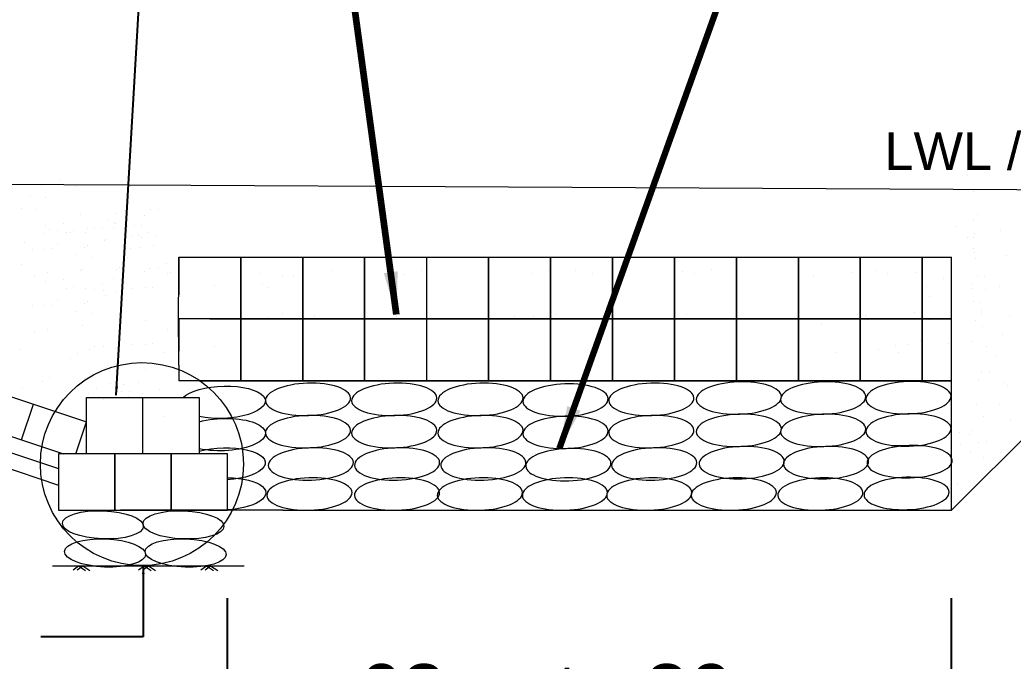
# Model space of a CAD drawing. Header units: inches. Extents: x -885 to 26362, y -28010 to 990.
# Drawn here: x 4373.11 to 4394.07, y -17711.01 to -17697.47 of the extents above; entities that cross this region are included whole.
import ezdxf

# ---------------------------------------------------------------- set-up
doc = ezdxf.new("R2010")
doc.units = ezdxf.units.IN
doc.header["$MEASUREMENT"] = 0
doc.header["$PDMODE"] = 3
doc.layers.add('LINE', color=7, linetype='Continuous')
doc.styles.add('Arial-200', font='arial.ttf')
doc.styles.get("Standard").update_dxf_attribs({"font": 'arial.ttf'})
doc.dimstyles.get("Standard").update_dxf_attribs({"dimtxt": 0.18, "dimasz": 0.18, "dimexe": 0.18, "dimexo": 0.0625, "dimgap": 0.09, "dimtad": 0, "dimtih": 1, "dimtoh": 1, "dimdec": 4, "dimzin": 0, "dimdsep": 46, "dimtxsty": 'Standard', "dimcen": 0.09, "dimadec": 0, "dimazin": 0, "dimtfac": 1, "dimtdec": 4, "dimtofl": 0, "dimtmove": 0, "dimatfit": 3, "dimfxl": 1, "dimtolj": 1, "dimtzin": 0, "dimarcsym": 0})

# ---------------------------------------------------------------- blocks, each defined once
blk = doc.blocks.new('*D59')
at = {"layer": 'Defpoints', "color": 0, "ltscale": 0.5, "transparency": 16777216}
for p in [(4392.768, -17711.682), (4377.485, -17713.234), (4392.768, -17713.234)]:
    blk.add_point(p, dxfattribs=at)
at = {"layer": 'LINE', "color": 7, "ltscale": 0.5, "transparency": 16777216}
for p, q in [((4377.485, -17712.234), (4377.485, -17709.682)), ((4392.768, -17712.234), (4392.768, -17709.682)), ((4378.385, -17711.682), (4380.23, -17711.682)), ((4391.868, -17711.682), (4390.023, -17711.682))]:
    blk.add_line(p, q, dxfattribs=at)
for points in [[(4378.385, -17711.532), (4378.385, -17711.832), (4377.485, -17711.682)], [(4391.868, -17711.532), (4391.868, -17711.832), (4392.768, -17711.682)]]:
    blk.add_solid(points, dxfattribs=at)
at = {"layer": 'LINE', "color": 7, "lineweight": 20, "ltscale": 0.5, "transparency": 16777216, "insert": (4385.127, -17711.682), "char_height": 1.2, "attachment_point": 5}
blk.add_mtext('\\A1;63 m to 30 m', dxfattribs=at)

msp = doc.modelspace()

# ---------------------------------------------------------------- linework, layer by layer
at = {"linetype": 'ByBlock', "lineweight": 20, "ltscale": 0.5}
for p, q in [((4376.457599, -17704.165454), (4376.460089, -17702.480475)), ((4376.457599, -17704.165454), (4376.460089, -17702.480475)), ((4392.768322, -17705.095314), (4392.768322, -17702.480475)), ((4392.768322, -17705.095314), (4392.768322, -17702.480475)), ((4376.45965, -17704.761841), (4376.46109, -17703.787894)), ((4376.45965, -17704.761841), (4376.46109, -17703.787894)), ((4392.768322, -17707.823124), (4392.768322, -17704.577848)), ((4392.768322, -17707.823124), (4392.768322, -17704.577848)), ((4378.652587, -17707.823124), (4379.516364, -17707.823124)), ((4378.652587, -17707.823124), (4379.516364, -17707.823124)), ((4373.794798, -17708.996729), (4377.842603, -17708.996729))]:
    msp.add_line(p, q, dxfattribs=at)
at = {"color": 0, "linetype": 'Continuous', "lineweight": 20, "ltscale": 0.5}
for p, q in [((4376.460089, -17702.480475), (4392.768322, -17702.480476)), ((4376.460089, -17702.480475), (4392.768322, -17702.480476)), ((4376.45965, -17704.761841), (4376.45965, -17705.095313)), ((4376.890839, -17705.095313), (4376.45965, -17705.095313)), ((4392.768322, -17705.095317), (4376.890839, -17705.095313)), ((4392.768322, -17705.095317), (4376.890839, -17705.095313)), ((4373.142931, -17706.340925), (4373.395463, -17705.583806)), ((4373.142931, -17706.340925), (4373.395463, -17705.583806)), ((4374.288711, -17706.635124), (4374.514839, -17705.957166)), ((4374.288711, -17706.635124), (4374.514839, -17705.957166))]:
    msp.add_line(p, q, dxfattribs=at)
at = {"linetype": 'ByBlock', "lineweight": 20, "ltscale": 0.5}
for points in [[(4374.514839, -17706.635124), (4374.514839, -17705.447124), (4376.890839, -17705.447124), (4376.890839, -17706.635124), (4375.702839, -17706.635124), (4375.702839, -17705.447124)], [(4374.514839, -17706.635124), (4374.514839, -17705.447124), (4376.890839, -17705.447124), (4376.890839, -17706.635124), (4375.702839, -17706.635124), (4375.702839, -17705.447124)], [(4374.228265, -17709.081573), (4374.344346, -17708.996729), (4374.494823, -17709.09876)], [(4374.317622, -17709.081573), (4374.433703, -17708.996729), (4374.58418, -17709.09876)], [(4375.613262, -17709.081573), (4375.729343, -17708.996729), (4375.879821, -17709.09876)], [(4375.70262, -17709.081573), (4375.818701, -17708.996729), (4375.969178, -17709.09876)], [(4376.926206, -17709.081573), (4377.042287, -17708.996729), (4377.192765, -17709.09876)], [(4377.015564, -17709.081573), (4377.131645, -17708.996729), (4377.282122, -17709.09876)]]:
    msp.add_lwpolyline(points, dxfattribs=at)
for points in [[(4373.920839, -17707.823124), (4375.108839, -17707.823124), (4375.108839, -17706.635124), (4373.920839, -17706.635124)], [(4373.920839, -17707.823124), (4375.108839, -17707.823124), (4375.108839, -17706.635124), (4373.920839, -17706.635124)], [(4375.108839, -17707.823124), (4376.296839, -17707.823124), (4376.296839, -17706.635124), (4375.108839, -17706.635124)], [(4375.108839, -17707.823124), (4376.296839, -17707.823124), (4376.296839, -17706.635124), (4375.108839, -17706.635124)], [(4376.296839, -17707.823124), (4377.484839, -17707.823124), (4377.484839, -17706.635124), (4376.296839, -17706.635124)], [(4376.296839, -17707.823124), (4377.484839, -17707.823124), (4377.484839, -17706.635124), (4376.296839, -17706.635124)]]:
    msp.add_lwpolyline(points, close=True, dxfattribs=at)
at = {"layer": 'LINE', "color": 7, "lineweight": 20, "ltscale": 0.5}
for p, q in [((4350.692538, -17698.011396), (4374.514839, -17705.957166)), ((4350.692538, -17698.011396), (4374.514839, -17705.957166)), ((4350.372864, -17698.745493), (4374.026854, -17706.635124)), ((4350.372864, -17698.745493), (4374.026854, -17706.635124)), ((4350.319557, -17699.07379), (4373.920839, -17706.945841)), ((4350.319557, -17699.07379), (4373.920839, -17706.945841)), ((4350.26625, -17699.402088), (4373.920839, -17707.291919)), ((4350.26625, -17699.402088), (4373.920839, -17707.291919)), ((4393.106901, -17700.755503), (4393.106901, -17700.755503)), ((4393.106901, -17700.755503), (4393.106901, -17700.755503)), ((4373.556669, -17700.969036), (4373.556669, -17700.969036)), ((4373.556669, -17700.969036), (4373.556669, -17700.969036)), ((4373.949381, -17700.837867), (4373.949381, -17700.837867)), ((4373.949381, -17700.837867), (4373.949381, -17700.837867)), ((4375.246604, -17700.884331), (4375.246604, -17700.884331)), ((4375.246604, -17700.884331), (4375.246604, -17700.884331)), ((4373.330325, -17701.170918), (4373.330325, -17701.170918)), ((4373.330325, -17701.170918), (4373.330325, -17701.170918)), ((4374.292537, -17700.996692), (4374.292537, -17700.996692)), ((4374.292537, -17700.996692), (4374.292537, -17700.996692)), ((4392.768322, -17707.823124), (4399.501459, -17701.089987)), ((4392.768322, -17707.823124), (4399.501459, -17701.089987)), ((4393.232951, -17701.105476), (4393.232951, -17701.105476)), ((4393.232951, -17701.105476), (4393.232951, -17701.105476)), ((4373.652725, -17701.224477), (4373.652725, -17701.224477)), ((4373.652725, -17701.224477), (4373.652725, -17701.224477)), ((4373.134559, -17701.445683), (4373.134559, -17701.445683)), ((4373.134559, -17701.445683), (4373.134559, -17701.445683)), ((4373.462793, -17701.472002), (4373.462793, -17701.472002)), ((4373.462793, -17701.472002), (4373.462793, -17701.472002)), ((4374.390683, -17701.579487), (4374.390683, -17701.579487)), ((4374.390683, -17701.579487), (4374.390683, -17701.579487)), ((4375.147401, -17701.565657), (4375.147401, -17701.565657)), ((4375.147401, -17701.565657), (4375.147401, -17701.565657)), ((4375.373829, -17701.487432), (4375.373829, -17701.487432)), ((4375.373829, -17701.487432), (4375.373829, -17701.487432)), ((4375.738464, -17701.606504), (4375.738464, -17701.606504)), ((4375.738464, -17701.606504), (4375.738464, -17701.606504)), ((4375.873687, -17701.481763), (4375.873687, -17701.481763)), ((4375.873687, -17701.481763), (4375.873687, -17701.481763)), ((4376.022116, -17701.475283), (4376.022116, -17701.475283)), ((4376.022116, -17701.475283), (4376.022116, -17701.475283)), ((4393.311856, -17701.589607), (4393.311856, -17701.589607)), ((4393.311856, -17701.589607), (4393.311856, -17701.589607)), ((4373.641153, -17701.804933), (4373.641153, -17701.804933)), ((4373.641153, -17701.804933), (4373.641153, -17701.804933)), ((4374.033694, -17701.767773), (4374.033694, -17701.767773)), ((4374.033694, -17701.767773), (4374.033694, -17701.767773)), ((4374.948326, -17701.681929), (4374.948326, -17701.681929)), ((4374.948326, -17701.681929), (4374.948326, -17701.681929)), ((4375.091746, -17701.746658), (4375.091746, -17701.746658)), ((4375.091746, -17701.746658), (4375.091746, -17701.746658)), ((4375.128698, -17701.779911), (4375.128698, -17701.779911)), ((4375.128698, -17701.779911), (4375.128698, -17701.779911)), ((4375.323043, -17701.801288), (4375.323043, -17701.801288)), ((4375.323043, -17701.801288), (4375.323043, -17701.801288)), ((4375.515754, -17701.816366), (4375.515754, -17701.816366)), ((4375.515754, -17701.816366), (4375.515754, -17701.816366)), ((4375.664183, -17701.809886), (4375.664183, -17701.809886)), ((4375.664183, -17701.809886), (4375.664183, -17701.809886)), ((4393.233297, -17701.677866), (4393.233297, -17701.677866)), ((4393.233297, -17701.677866), (4393.233297, -17701.677866)), ((4373.613878, -17701.977769), (4373.613878, -17701.977769)), ((4373.613878, -17701.977769), (4373.613878, -17701.977769)), ((4373.7234, -17701.906333), (4373.7234, -17701.906333)), ((4373.7234, -17701.906333), (4373.7234, -17701.906333)), ((4373.903975, -17701.913456), (4373.903975, -17701.913456)), ((4373.903975, -17701.913456), (4373.903975, -17701.913456)), ((4374.094027, -17701.966097), (4374.094027, -17701.966097)), ((4374.094027, -17701.966097), (4374.094027, -17701.966097)), ((4374.166486, -17701.954137), (4374.166486, -17701.954137)), ((4374.166486, -17701.954137), (4374.166486, -17701.954137)), ((4374.230146, -17701.915958), (4374.230146, -17701.915958)), ((4374.230146, -17701.915958), (4374.230146, -17701.915958)), ((4374.492657, -17701.95664), (4374.492657, -17701.95664)), ((4374.492657, -17701.95664), (4374.492657, -17701.95664)), ((4374.524916, -17701.871338), (4374.524916, -17701.871338)), ((4374.524916, -17701.871338), (4374.524916, -17701.871338)), ((4374.673345, -17701.864858), (4374.673345, -17701.864858)), ((4374.673345, -17701.864858), (4374.673345, -17701.864858)), ((4374.851087, -17701.873841), (4374.851087, -17701.873841)), ((4374.851087, -17701.873841), (4374.851087, -17701.873841)), ((4375.077173, -17701.874042), (4375.077173, -17701.874042)), ((4375.077173, -17701.874042), (4375.077173, -17701.874042)), ((4375.37393, -17701.83427), (4375.37393, -17701.83427)), ((4375.37393, -17701.83427), (4375.37393, -17701.83427)), ((4375.458025, -17702.024057), (4375.458025, -17702.024057)), ((4375.458025, -17702.024057), (4375.458025, -17702.024057)), ((4375.606454, -17702.017577), (4375.606454, -17702.017577)), ((4375.606454, -17702.017577), (4375.606454, -17702.017577)), ((4375.795128, -17701.955346), (4375.795128, -17701.955346)), ((4375.795128, -17701.955346), (4375.795128, -17701.955346)), ((4392.840271, -17701.825277), (4392.840271, -17701.825277)), ((4392.840271, -17701.825277), (4392.840271, -17701.825277)), ((4393.258478, -17701.993502), (4393.258478, -17701.993502)), ((4393.258478, -17701.993502), (4393.258478, -17701.993502)), ((4393.808546, -17701.912143), (4393.808546, -17701.912143)), ((4393.808546, -17701.912143), (4393.808546, -17701.912143)), ((4373.198457, -17702.172553), (4373.198457, -17702.172553)), ((4373.198457, -17702.172553), (4373.198457, -17702.172553)), ((4373.904095, -17702.213621), (4373.904095, -17702.213621)), ((4373.904095, -17702.213621), (4373.904095, -17702.213621)), ((4374.524202, -17702.234762), (4374.524202, -17702.234762)), ((4374.524202, -17702.234762), (4374.524202, -17702.234762)), ((4374.887241, -17702.121566), (4374.887241, -17702.121566)), ((4374.887241, -17702.121566), (4374.887241, -17702.121566)), ((4374.916914, -17702.103594), (4374.916914, -17702.103594)), ((4374.916914, -17702.103594), (4374.916914, -17702.103594)), ((4375.683988, -17702.077859), (4375.683988, -17702.077859)), ((4375.683988, -17702.077859), (4375.683988, -17702.077859)), ((4375.921186, -17702.23867), (4375.921186, -17702.23867)), ((4375.921186, -17702.23867), (4375.921186, -17702.23867)), ((4375.978915, -17702.030979), (4375.978915, -17702.030979)), ((4375.978915, -17702.030979), (4375.978915, -17702.030979)), ((4393.106901, -17702.062922), (4393.106901, -17702.062922)), ((4393.106901, -17702.062922), (4393.106901, -17702.062922)), ((4393.233297, -17702.063191), (4393.233297, -17702.063191)), ((4393.233297, -17702.063191), (4393.233297, -17702.063191)), ((4373.366939, -17702.32033), (4373.366939, -17702.32033)), ((4373.366939, -17702.32033), (4373.366939, -17702.32033)), ((4373.629573, -17702.315392), (4373.629573, -17702.315392)), ((4373.629573, -17702.315392), (4373.629573, -17702.315392)), ((4373.778002, -17702.308911), (4373.778002, -17702.308911)), ((4373.778002, -17702.308911), (4373.778002, -17702.308911)), ((4374.297858, -17702.436644), (4374.297858, -17702.436644)), ((4374.297858, -17702.436644), (4374.297858, -17702.436644)), ((4374.478587, -17702.278323), (4374.478587, -17702.278323)), ((4374.478587, -17702.278323), (4374.478587, -17702.278323)), ((4375.26007, -17702.262418), (4375.26007, -17702.262418)), ((4375.26007, -17702.262418), (4375.26007, -17702.262418)), ((4375.437195, -17702.28995), (4375.437195, -17702.28995)), ((4375.437195, -17702.28995), (4375.437195, -17702.28995)), ((4375.626259, -17702.28555), (4375.626259, -17702.28555)), ((4375.626259, -17702.28555), (4375.626259, -17702.28555)), ((4393.233297, -17702.308133), (4393.233297, -17702.308133)), ((4393.233297, -17702.308133), (4393.233297, -17702.308133)), ((4393.258478, -17702.378826), (4393.258478, -17702.378826)), ((4393.258478, -17702.378826), (4393.258478, -17702.378826)), ((4393.935525, -17702.445418), (4393.935525, -17702.445418)), ((4393.935525, -17702.445418), (4393.935525, -17702.445418)), ((4373.135484, -17702.633683), (4373.135484, -17702.633683)), ((4373.135484, -17702.633683), (4373.135484, -17702.633683)), ((4374.620258, -17702.490204), (4374.620258, -17702.490204)), ((4374.620258, -17702.490204), (4374.620258, -17702.490204)), ((4375.379466, -17702.49764), (4375.379466, -17702.49764)), ((4375.379466, -17702.49764), (4375.379466, -17702.49764)), ((4376.198419, -17702.613352), (4376.198419, -17702.613352)), ((4376.198419, -17702.613352), (4376.198419, -17702.613352)), ((4376.459164, -17702.599894), (4376.459164, -17702.89359)), ((4376.459164, -17702.599894), (4376.459164, -17702.89359)), ((4376.459164, -17702.623337), (4376.459164, -17703.277046)), ((4376.459164, -17702.623337), (4376.459164, -17703.277046)), ((4376.460089, -17702.480475), (4376.460089, -17703.134185)), ((4376.460089, -17702.480475), (4376.460089, -17703.134185)), ((4377.767508, -17702.480475), (4377.767508, -17703.134185)), ((4377.767508, -17703.134185), (4377.767508, -17702.480475)), ((4377.767508, -17702.480475), (4377.767508, -17703.134185)), ((4377.767508, -17703.134185), (4377.767508, -17702.480475)), ((4379.074927, -17702.480475), (4379.074927, -17703.134185)), ((4379.074927, -17703.134185), (4379.074927, -17702.480475)), ((4379.074927, -17702.480475), (4379.074927, -17703.134185)), ((4379.074927, -17703.134185), (4379.074927, -17702.480475)), ((4380.382347, -17702.480475), (4380.382347, -17703.134185)), ((4380.382347, -17703.134185), (4380.382347, -17702.480475)), ((4380.382347, -17702.480475), (4380.382347, -17703.134185)), ((4380.382347, -17703.134185), (4380.382347, -17702.480475)), ((4381.689766, -17702.480475), (4381.689766, -17703.134185)), ((4381.689766, -17702.480475), (4381.689766, -17703.134185)), ((4382.997185, -17702.480475), (4382.997185, -17703.134185)), ((4382.997185, -17703.134185), (4382.997185, -17702.480475)), ((4382.997185, -17702.480475), (4382.997185, -17703.134185)), ((4382.997185, -17703.134185), (4382.997185, -17702.480475)), ((4384.304604, -17703.134185), (4384.304604, -17702.480475)), ((4384.304604, -17702.480475), (4384.304604, -17703.134185)), ((4384.304604, -17703.134185), (4384.304604, -17702.480475)), ((4384.304604, -17702.480475), (4384.304604, -17703.134185)), ((4385.612024, -17703.134185), (4385.612024, -17702.480475)), ((4385.612024, -17702.480475), (4385.612024, -17703.134185)), ((4385.612024, -17703.134185), (4385.612024, -17702.480475)), ((4385.612024, -17702.480475), (4385.612024, -17703.134185)), ((4386.919443, -17702.480475), (4386.919443, -17703.134185)), ((4386.919443, -17703.134185), (4386.919443, -17702.480475)), ((4386.919443, -17702.480475), (4386.919443, -17703.134185)), ((4386.919443, -17703.134185), (4386.919443, -17702.480475)), ((4388.226862, -17702.480475), (4388.226862, -17703.134185)), ((4388.226862, -17703.134185), (4388.226862, -17702.480475)), ((4388.226862, -17702.480475), (4388.226862, -17703.134185)), ((4388.226862, -17703.134185), (4388.226862, -17702.480475)), ((4389.534281, -17703.134185), (4389.534281, -17702.480475)), ((4389.534281, -17702.480475), (4389.534281, -17703.134185)), ((4389.534281, -17703.134185), (4389.534281, -17702.480475)), ((4389.534281, -17702.480475), (4389.534281, -17703.134185)), ((4390.8417, -17703.134185), (4390.8417, -17702.480475)), ((4390.8417, -17702.480475), (4390.8417, -17703.134185)), ((4390.8417, -17703.134185), (4390.8417, -17702.480475)), ((4390.8417, -17702.480475), (4390.8417, -17703.134185)), ((4392.14912, -17703.134185), (4392.14912, -17702.480475)), ((4392.14912, -17702.480475), (4392.14912, -17703.134185)), ((4392.14912, -17703.134185), (4392.14912, -17702.480475)), ((4392.14912, -17702.480475), (4392.14912, -17703.134185)), ((4393.266451, -17702.50744), (4393.266451, -17702.50744)), ((4393.266451, -17702.50744), (4393.266451, -17702.50744)), ((4373.408463, -17702.859542), (4373.408463, -17702.859542)), ((4373.408463, -17702.859542), (4373.408463, -17702.859542)), ((4373.698362, -17702.813666), (4373.698362, -17702.813666)), ((4373.698362, -17702.813666), (4373.698362, -17702.813666)), ((4374.391608, -17702.767487), (4374.391608, -17702.767487)), ((4374.391608, -17702.767487), (4374.391608, -17702.767487)), ((4374.430326, -17702.737728), (4374.430326, -17702.737728)), ((4374.430326, -17702.737728), (4374.430326, -17702.737728)), ((4375.148326, -17702.753657), (4375.148326, -17702.753657)), ((4375.148326, -17702.753657), (4375.148326, -17702.753657)), ((4375.205138, -17702.696868), (4375.205138, -17702.696868)), ((4375.205138, -17702.696868), (4375.205138, -17702.696868)), ((4375.739389, -17702.794504), (4375.739389, -17702.794504)), ((4375.739389, -17702.794504), (4375.739389, -17702.794504)), ((4375.848911, -17702.723069), (4375.848911, -17702.723069)), ((4375.848911, -17702.723069), (4375.848911, -17702.723069)), ((4376.029486, -17702.730191), (4376.029486, -17702.730191)), ((4376.029486, -17702.730191), (4376.029486, -17702.730191)), ((4376.219538, -17702.818042), (4376.219538, -17702.818042)), ((4376.219538, -17702.818042), (4376.219538, -17702.818042)), ((4376.291997, -17702.806082), (4376.291997, -17702.806082)), ((4376.291997, -17702.806082), (4376.291997, -17702.806082)), ((4378.154829, -17702.837255), (4378.154829, -17702.837255)), ((4378.154829, -17702.837255), (4378.154829, -17702.837255)), ((4378.890697, -17702.864911), (4378.890697, -17702.864911)), ((4378.890697, -17702.864911), (4378.890697, -17702.864911)), ((4379.075251, -17702.843463), (4379.075251, -17702.843463)), ((4379.075251, -17702.843463), (4379.075251, -17702.843463)), ((4379.69293, -17702.760743), (4379.69293, -17702.760743)), ((4379.69293, -17702.760743), (4379.69293, -17702.760743)), ((4380.967276, -17702.812474), (4380.967276, -17702.812474)), ((4380.967276, -17702.812474), (4380.967276, -17702.812474)), ((4381.229787, -17702.853155), (4381.229787, -17702.853155)), ((4381.229787, -17702.853155), (4381.229787, -17702.853155)), ((4381.588217, -17702.770356), (4381.588217, -17702.770356)), ((4381.588217, -17702.770356), (4381.588217, -17702.770356)), ((4383.934566, -17702.836179), (4383.934566, -17702.836179)), ((4383.934566, -17702.836179), (4383.934566, -17702.836179)), ((4384.270897, -17702.75515), (4384.270897, -17702.75515)), ((4384.270897, -17702.75515), (4384.270897, -17702.75515)), ((4384.839618, -17702.772837), (4384.839618, -17702.772837)), ((4384.839618, -17702.772837), (4384.839618, -17702.772837)), ((4385.194258, -17702.831752), (4385.194258, -17702.831752)), ((4385.194258, -17702.831752), (4385.194258, -17702.831752)), ((4387.082193, -17702.779803), (4387.082193, -17702.779803)), ((4387.082193, -17702.779803), (4387.082193, -17702.779803)), ((4387.344704, -17702.820484), (4387.344704, -17702.820484)), ((4387.344704, -17702.820484), (4387.344704, -17702.820484)), ((4387.703134, -17702.737686), (4387.703134, -17702.737686)), ((4387.703134, -17702.737686), (4387.703134, -17702.737686)), ((4388.220805, -17702.844705), (4388.220805, -17702.844705)), ((4388.220805, -17702.844705), (4388.220805, -17702.844705)), ((4390.660975, -17702.800241), (4390.660975, -17702.800241)), ((4390.660975, -17702.800241), (4390.660975, -17702.800241)), ((4391.181095, -17702.77385), (4391.181095, -17702.77385)), ((4391.181095, -17702.77385), (4391.181095, -17702.77385)), ((4391.412392, -17702.82848), (4391.412392, -17702.82848)), ((4391.412392, -17702.82848), (4391.412392, -17702.82848)), ((4392.030816, -17702.802316), (4392.030816, -17702.802316)), ((4392.030816, -17702.802316), (4392.030816, -17702.802316)), ((4373.642078, -17702.992933), (4373.642078, -17702.992933)), ((4373.642078, -17702.992933), (4373.642078, -17702.992933)), ((4374.034619, -17702.955773), (4374.034619, -17702.955773)), ((4374.034619, -17702.955773), (4374.034619, -17702.955773)), ((4374.852012, -17703.061841), (4374.852012, -17703.061841)), ((4374.852012, -17703.061841), (4374.852012, -17703.061841)), ((4375.092671, -17702.934658), (4375.092671, -17702.934658)), ((4375.092671, -17702.934658), (4375.092671, -17702.934658)), ((4375.323968, -17702.989288), (4375.323968, -17702.989288)), ((4375.323968, -17702.989288), (4375.323968, -17702.989288)), ((4377.219102, -17703.070742), (4377.219102, -17703.070742)), ((4377.219102, -17703.070742), (4377.219102, -17703.070742)), ((4378.222958, -17703.064926), (4378.222958, -17703.064926)), ((4378.222958, -17703.064926), (4378.222958, -17703.064926)), ((4378.653918, -17702.874999), (4378.653918, -17702.874999)), ((4378.653918, -17702.874999), (4378.653918, -17702.874999)), ((4385.844724, -17702.874999), (4385.844724, -17702.874999)), ((4385.844724, -17702.874999), (4385.844724, -17702.874999)), ((4389.856342, -17702.870495), (4389.856342, -17702.870495)), ((4389.856342, -17702.870495), (4389.856342, -17702.870495)), ((4392.605543, -17702.922779), (4392.605543, -17702.922779)), ((4392.605543, -17702.922779), (4392.605543, -17702.922779)), ((4393.203192, -17703.066518), (4393.203192, -17703.066518)), ((4393.203192, -17703.066518), (4393.203192, -17703.066518)), ((4393.311855, -17702.897027), (4393.311855, -17702.897027)), ((4393.311855, -17702.897027), (4393.311855, -17702.897027)), ((4393.460284, -17702.890546), (4393.460284, -17702.890546)), ((4393.460284, -17702.890546), (4393.460284, -17702.890546)), ((4374.094952, -17703.154097), (4374.094952, -17703.154097)), ((4374.094952, -17703.154097), (4374.094952, -17703.154097)), ((4374.231071, -17703.103958), (4374.231071, -17703.103958)), ((4374.231071, -17703.103958), (4374.231071, -17703.103958)), ((4374.493582, -17703.14464), (4374.493582, -17703.14464)), ((4374.493582, -17703.14464), (4374.493582, -17703.14464)), ((4374.690933, -17703.17206), (4374.690933, -17703.17206)), ((4374.690933, -17703.17206), (4374.690933, -17703.17206)), ((4374.871509, -17703.179182), (4374.871509, -17703.179182)), ((4374.871509, -17703.179182), (4374.871509, -17703.179182)), ((4375.13402, -17703.219864), (4375.13402, -17703.219864)), ((4375.13402, -17703.219864), (4375.13402, -17703.219864)), ((4375.49245, -17703.137065), (4375.49245, -17703.137065)), ((4375.49245, -17703.137065), (4375.49245, -17703.137065)), ((4375.755084, -17703.132127), (4375.755084, -17703.132127)), ((4375.755084, -17703.132127), (4375.755084, -17703.132127)), ((4375.903513, -17703.125646), (4375.903513, -17703.125646)), ((4375.903513, -17703.125646), (4375.903513, -17703.125646)), ((4377.767508, -17703.134185), (4377.767508, -17703.787894)), ((4377.767508, -17703.787894), (4377.767508, -17703.134185)), ((4377.767508, -17703.134185), (4377.767508, -17703.787894)), ((4377.767508, -17703.787894), (4377.767508, -17703.134185)), ((4378.334811, -17703.12226), (4378.334811, -17703.12226)), ((4378.334811, -17703.12226), (4378.334811, -17703.12226)), ((4379.074927, -17703.134185), (4379.074927, -17703.787894)), ((4379.074927, -17703.787894), (4379.074927, -17703.134185)), ((4379.074927, -17703.134185), (4379.074927, -17703.787894)), ((4379.074927, -17703.787894), (4379.074927, -17703.134185)), ((4380.382347, -17703.134185), (4380.382347, -17703.787894)), ((4380.382347, -17703.787894), (4380.382347, -17703.134185)), ((4380.382347, -17703.134185), (4380.382347, -17703.787894)), ((4380.382347, -17703.787894), (4380.382347, -17703.134185)), ((4381.689766, -17703.134185), (4381.689766, -17703.787894)), ((4381.689766, -17703.134185), (4381.689766, -17703.787894)), ((4382.997185, -17703.134185), (4382.997185, -17703.787894)), ((4382.997185, -17703.787894), (4382.997185, -17703.134185)), ((4382.997185, -17703.134185), (4382.997185, -17703.787894)), ((4382.997185, -17703.787894), (4382.997185, -17703.134185)), ((4384.304604, -17703.787894), (4384.304604, -17703.134185)), ((4384.304604, -17703.134185), (4384.304604, -17703.787894)), ((4384.304604, -17703.787894), (4384.304604, -17703.134185)), ((4384.304604, -17703.134185), (4384.304604, -17703.787894)), ((4385.612023, -17703.787894), (4385.612023, -17703.134185)), ((4385.612023, -17703.134185), (4385.612023, -17703.787894)), ((4385.612023, -17703.787894), (4385.612023, -17703.134185)), ((4385.612023, -17703.134185), (4385.612023, -17703.787894)), ((4386.919443, -17703.134185), (4386.919443, -17703.787895)), ((4386.919443, -17703.787894), (4386.919443, -17703.134185)), ((4386.919443, -17703.134185), (4386.919443, -17703.787895)), ((4386.919443, -17703.787894), (4386.919443, -17703.134185)), ((4388.226862, -17703.134185), (4388.226862, -17703.787895)), ((4388.226862, -17703.787895), (4388.226862, -17703.134185)), ((4388.226862, -17703.134185), (4388.226862, -17703.787895)), ((4388.226862, -17703.787895), (4388.226862, -17703.134185)), ((4389.534281, -17703.787895), (4389.534281, -17703.134185)), ((4389.534281, -17703.134185), (4389.534281, -17703.787895)), ((4389.534281, -17703.787895), (4389.534281, -17703.134185)), ((4389.534281, -17703.134185), (4389.534281, -17703.787895)), ((4390.8417, -17703.787895), (4390.8417, -17703.134185)), ((4390.8417, -17703.134185), (4390.8417, -17703.787895)), ((4390.8417, -17703.787895), (4390.8417, -17703.134185)), ((4390.8417, -17703.134185), (4390.8417, -17703.787895)), ((4392.14912, -17703.787895), (4392.14912, -17703.134185)), ((4392.14912, -17703.134185), (4392.14912, -17703.787894)), ((4392.14912, -17703.787895), (4392.14912, -17703.134185)), ((4392.14912, -17703.134185), (4392.14912, -17703.787894)), ((4392.248554, -17703.111064), (4392.248554, -17703.111064)), ((4392.248554, -17703.111064), (4392.248554, -17703.111064)), ((4393.179919, -17703.144237), (4393.179919, -17703.144237)), ((4393.179919, -17703.144237), (4393.179919, -17703.144237)), ((4393.480089, -17703.158519), (4393.480089, -17703.158519)), ((4393.480089, -17703.158519), (4393.480089, -17703.158519)), ((4393.775017, -17703.111639), (4393.775017, -17703.111639)), ((4393.775017, -17703.111639), (4393.775017, -17703.111639)), ((4373.778927, -17703.496911), (4373.778927, -17703.496911)), ((4373.778927, -17703.496911), (4373.778927, -17703.496911)), ((4373.90502, -17703.401621), (4373.90502, -17703.401621)), ((4373.90502, -17703.401621), (4373.90502, -17703.401621)), ((4374.479511, -17703.466323), (4374.479511, -17703.466323)), ((4374.479511, -17703.466323), (4374.479511, -17703.466323)), ((4374.525127, -17703.422762), (4374.525127, -17703.422762)), ((4374.525127, -17703.422762), (4374.525127, -17703.422762)), ((4374.917839, -17703.291594), (4374.917839, -17703.291594)), ((4374.917839, -17703.291594), (4374.917839, -17703.291594)), ((4375.260995, -17703.450418), (4375.260995, -17703.450418)), ((4375.260995, -17703.450418), (4375.260995, -17703.450418)), ((4392.308887, -17703.309389), (4392.308887, -17703.309389)), ((4392.308887, -17703.309389), (4392.308887, -17703.309389)), ((4393.222171, -17703.424857), (4393.222171, -17703.424857)), ((4393.222171, -17703.424857), (4393.222171, -17703.424857)), ((4393.354039, -17703.438813), (4393.354039, -17703.438813)), ((4393.354039, -17703.438813), (4393.354039, -17703.438813)), ((4373.367864, -17703.50833), (4373.367864, -17703.50833)), ((4373.367864, -17703.50833), (4373.367864, -17703.50833)), ((4373.630498, -17703.503392), (4373.630498, -17703.503392)), ((4373.630498, -17703.503392), (4373.630498, -17703.503392)), ((4374.298783, -17703.624644), (4374.298783, -17703.624644)), ((4374.298783, -17703.624644), (4374.298783, -17703.624644)), ((4374.621183, -17703.678204), (4374.621183, -17703.678204)), ((4374.621183, -17703.678204), (4374.621183, -17703.678204)), ((4378.653918, -17703.681783), (4378.653918, -17703.681783)), ((4378.653918, -17703.681783), (4378.653918, -17703.681783)), ((4379.331191, -17703.705017), (4379.331191, -17703.705017)), ((4379.331191, -17703.705017), (4379.331191, -17703.705017)), ((4384.409908, -17703.701009), (4384.409908, -17703.701009)), ((4384.409908, -17703.701009), (4384.409908, -17703.701009)), ((4387.169026, -17703.695283), (4387.169026, -17703.695283)), ((4387.169026, -17703.695283), (4387.169026, -17703.695283)), ((4390.780283, -17703.698616), (4390.780283, -17703.698616)), ((4390.780283, -17703.698616), (4390.780283, -17703.698616)), ((4390.960858, -17703.705739), (4390.960858, -17703.705739)), ((4390.960858, -17703.705739), (4390.960858, -17703.705739)), ((4391.992862, -17703.652203), (4391.992862, -17703.652203)), ((4391.992862, -17703.652203), (4391.992862, -17703.652203)), ((4393.398743, -17703.61077), (4393.398743, -17703.61077)), ((4393.398743, -17703.61077), (4393.398743, -17703.61077)), ((4393.406907, -17703.679765), (4393.406907, -17703.679765)), ((4393.406907, -17703.679765), (4393.406907, -17703.679765)), ((4375.206062, -17703.884868), (4375.206062, -17703.884868)), ((4375.206062, -17703.884868), (4375.206062, -17703.884868)), ((4375.767589, -17703.809668), (4375.767589, -17703.809668)), ((4375.767589, -17703.809668), (4375.767589, -17703.809668)), ((4376.460089, -17703.787894), (4376.460089, -17704.08159)), ((4377.113799, -17703.787894), (4376.460089, -17703.787894)), ((4376.460089, -17703.787894), (4376.460089, -17704.08159)), ((4377.113799, -17703.787894), (4376.460089, -17703.787894)), ((4376.460089, -17703.811337), (4376.460089, -17704.465046)), ((4376.460089, -17703.811337), (4376.460089, -17704.465046)), ((4377.113798, -17703.787894), (4377.767508, -17703.787894)), ((4377.113798, -17703.787894), (4377.767508, -17703.787894)), ((4377.767508, -17703.787894), (4377.113799, -17703.787894)), ((4377.767508, -17703.787894), (4377.113799, -17703.787894)), ((4377.767508, -17703.787894), (4377.767508, -17704.441604)), ((4378.421218, -17703.787894), (4377.767508, -17703.787894)), ((4377.767508, -17704.441604), (4377.767508, -17703.787894)), ((4377.767508, -17703.787894), (4378.421218, -17703.787894)), ((4377.767508, -17703.787894), (4377.767508, -17704.441604)), ((4378.421218, -17703.787894), (4377.767508, -17703.787894)), ((4377.767508, -17704.441604), (4377.767508, -17703.787894)), ((4377.767508, -17703.787894), (4378.421218, -17703.787894)), ((4378.334811, -17703.752527), (4378.334811, -17703.752527)), ((4378.334811, -17703.752527), (4378.334811, -17703.752527)), ((4379.074927, -17703.787894), (4378.421218, -17703.787894)), ((4378.421218, -17703.787894), (4379.074927, -17703.787894)), ((4379.074927, -17703.787894), (4378.421218, -17703.787894)), ((4378.421218, -17703.787894), (4379.074927, -17703.787894)), ((4379.074927, -17703.787894), (4379.074927, -17704.441604)), ((4379.728637, -17703.787894), (4379.074927, -17703.787894)), ((4379.074927, -17704.441604), (4379.074927, -17703.787894)), ((4379.074927, -17703.787894), (4379.728637, -17703.787894)), ((4379.074927, -17703.787894), (4379.074927, -17704.441604)), ((4379.728637, -17703.787894), (4379.074927, -17703.787894)), ((4379.074927, -17704.441604), (4379.074927, -17703.787894)), ((4379.074927, -17703.787894), (4379.728637, -17703.787894)), ((4379.258369, -17703.789555), (4379.258369, -17703.789555)), ((4379.258369, -17703.789555), (4379.258369, -17703.789555)), ((4379.497085, -17703.78443), (4379.497085, -17703.78443)), ((4379.497085, -17703.78443), (4379.497085, -17703.78443)), ((4380.382347, -17703.787894), (4379.728637, -17703.787894)), ((4379.728637, -17703.787894), (4380.382347, -17703.787894)), ((4380.382347, -17703.787894), (4379.728637, -17703.787894)), ((4379.728637, -17703.787894), (4380.382347, -17703.787894)), ((4380.382347, -17703.787894), (4380.382347, -17704.441604)), ((4381.036056, -17703.787894), (4380.382347, -17703.787894)), ((4380.382347, -17704.441604), (4380.382347, -17703.787894)), ((4380.382347, -17703.787894), (4381.036056, -17703.787894)), ((4380.382347, -17703.787894), (4380.382347, -17704.441604)), ((4381.036056, -17703.787894), (4380.382347, -17703.787894)), ((4380.382347, -17704.441604), (4380.382347, -17703.787894)), ((4380.382347, -17703.787894), (4381.036056, -17703.787894)), ((4381.689766, -17703.787894), (4381.036056, -17703.787894)), ((4381.036056, -17703.787894), (4381.689766, -17703.787894)), ((4381.689766, -17703.787894), (4381.036056, -17703.787894)), ((4381.036056, -17703.787894), (4381.689766, -17703.787894)), ((4381.054109, -17703.727954), (4381.054109, -17703.727954)), ((4381.054109, -17703.727954), (4381.054109, -17703.727954)), ((4381.689766, -17703.787894), (4381.689766, -17704.441604)), ((4382.343475, -17703.787894), (4381.689766, -17703.787894)), ((4381.689766, -17703.787894), (4382.343475, -17703.787894)), ((4381.689766, -17703.787894), (4381.689766, -17704.441604)), ((4382.343475, -17703.787894), (4381.689766, -17703.787894)), ((4381.689766, -17703.787894), (4382.343475, -17703.787894)), ((4382.997185, -17703.787894), (4382.343475, -17703.787894)), ((4382.343475, -17703.787894), (4382.997185, -17703.787894)), ((4382.997185, -17703.787894), (4382.343475, -17703.787894)), ((4382.343475, -17703.787894), (4382.997185, -17703.787894)), ((4382.997185, -17703.787894), (4382.997185, -17704.441604)), ((4383.650895, -17703.787894), (4382.997185, -17703.787894)), ((4382.997185, -17704.441604), (4382.997185, -17703.787894)), ((4382.997185, -17703.787894), (4383.650895, -17703.787894)), ((4382.997185, -17703.787894), (4382.997185, -17704.441604)), ((4383.650895, -17703.787894), (4382.997185, -17703.787894)), ((4382.997185, -17704.441604), (4382.997185, -17703.787894)), ((4382.997185, -17703.787894), (4383.650895, -17703.787894)), ((4383.06769, -17703.793446), (4383.06769, -17703.793446)), ((4383.06769, -17703.793446), (4383.06769, -17703.793446)), ((4383.545419, -17703.725999), (4383.545419, -17703.725999)), ((4383.545419, -17703.725999), (4383.545419, -17703.725999)), ((4384.304604, -17703.787894), (4383.650895, -17703.787894)), ((4383.650895, -17703.787894), (4384.304604, -17703.787894)), ((4384.304604, -17703.787894), (4383.650895, -17703.787894)), ((4383.650895, -17703.787894), (4384.304604, -17703.787894)), ((4383.94423, -17703.736154), (4383.94423, -17703.736154)), ((4383.94423, -17703.736154), (4383.94423, -17703.736154)), ((4384.304604, -17704.441604), (4384.304604, -17703.787894)), ((4384.304604, -17703.787894), (4384.304604, -17704.441604)), ((4384.958314, -17703.787894), (4384.304604, -17703.787894)), ((4384.304604, -17703.787894), (4384.958314, -17703.787894)), ((4384.304604, -17704.441604), (4384.304604, -17703.787894)), ((4384.304604, -17703.787894), (4384.304604, -17704.441604)), ((4384.958314, -17703.787894), (4384.304604, -17703.787894)), ((4384.304604, -17703.787894), (4384.958314, -17703.787894)), ((4385.612024, -17703.787894), (4384.958314, -17703.787894)), ((4384.958314, -17703.787894), (4385.612023, -17703.787894)), ((4385.612024, -17703.787894), (4384.958314, -17703.787894)), ((4384.958314, -17703.787894), (4385.612023, -17703.787894)), ((4385.525617, -17703.752527), (4385.525617, -17703.752527)), ((4385.525617, -17703.752527), (4385.525617, -17703.752527)), ((4385.612023, -17703.787894), (4386.265733, -17703.787894)), ((4385.612023, -17703.787894), (4386.265733, -17703.787894)), ((4385.612024, -17704.441604), (4385.612024, -17703.787894)), ((4385.612024, -17703.787894), (4385.612024, -17704.441604)), ((4386.265733, -17703.787894), (4385.612024, -17703.787894)), ((4385.612024, -17704.441604), (4385.612024, -17703.787894)), ((4385.612024, -17703.787894), (4385.612024, -17704.441604)), ((4386.265733, -17703.787894), (4385.612024, -17703.787894)), ((4386.919443, -17703.787894), (4386.265733, -17703.787894)), ((4386.265733, -17703.787894), (4386.919443, -17703.787894)), ((4386.919443, -17703.787894), (4386.265733, -17703.787894)), ((4386.265733, -17703.787894), (4386.919443, -17703.787894)), ((4386.919443, -17704.441604), (4386.919443, -17703.787894)), ((4386.919443, -17704.441604), (4386.919443, -17703.787894)), ((4386.919443, -17703.787895), (4386.919443, -17704.441604)), ((4387.573152, -17703.787895), (4386.919443, -17703.787895)), ((4386.919443, -17703.787895), (4387.573152, -17703.787895)), ((4386.919443, -17703.787895), (4386.919443, -17704.441604)), ((4387.573152, -17703.787895), (4386.919443, -17703.787895)), ((4386.919443, -17703.787895), (4387.573152, -17703.787895)), ((4387.018037, -17703.801489), (4387.018037, -17703.801489)), ((4387.018037, -17703.801489), (4387.018037, -17703.801489)), ((4388.226862, -17703.787895), (4387.573152, -17703.787895)), ((4387.573152, -17703.787895), (4388.226862, -17703.787895)), ((4388.226862, -17703.787895), (4387.573152, -17703.787895)), ((4387.573152, -17703.787895), (4388.226862, -17703.787895)), ((4388.226862, -17703.787895), (4388.226862, -17704.441604)), ((4388.880572, -17703.787895), (4388.226862, -17703.787895)), ((4388.226862, -17704.441604), (4388.226862, -17703.787895)), ((4388.226862, -17703.787895), (4388.880572, -17703.787895)), ((4388.226862, -17703.787895), (4388.226862, -17704.441604)), ((4388.880572, -17703.787895), (4388.226862, -17703.787895)), ((4388.226862, -17704.441604), (4388.226862, -17703.787895)), ((4388.226862, -17703.787895), (4388.880572, -17703.787895)), ((4388.806868, -17703.800875), (4388.806868, -17703.800875)), ((4388.806868, -17703.800875), (4388.806868, -17703.800875)), ((4389.534281, -17703.787895), (4388.880572, -17703.787895)), ((4388.880572, -17703.787895), (4389.534281, -17703.787895)), ((4389.534281, -17703.787895), (4388.880572, -17703.787895)), ((4388.880572, -17703.787895), (4389.534281, -17703.787895)), ((4389.534281, -17704.441604), (4389.534281, -17703.787895)), ((4389.534281, -17703.787895), (4389.534281, -17704.441604)), ((4390.187991, -17703.787895), (4389.534281, -17703.787895)), ((4389.534281, -17703.787895), (4390.187991, -17703.787895)), ((4389.534281, -17704.441604), (4389.534281, -17703.787895)), ((4389.534281, -17703.787895), (4389.534281, -17704.441604)), ((4390.187991, -17703.787895), (4389.534281, -17703.787895)), ((4389.534281, -17703.787895), (4390.187991, -17703.787895)), ((4390.024135, -17703.878787), (4390.024135, -17703.878787)), ((4390.024135, -17703.878787), (4390.024135, -17703.878787)), ((4390.8417, -17703.787895), (4390.187991, -17703.787895)), ((4390.187991, -17703.787895), (4390.8417, -17703.787895)), ((4390.8417, -17703.787895), (4390.187991, -17703.787895)), ((4390.187991, -17703.787895), (4390.8417, -17703.787895)), ((4390.670761, -17703.770052), (4390.670761, -17703.770052)), ((4390.670761, -17703.770052), (4390.670761, -17703.770052)), ((4390.8417, -17704.441604), (4390.8417, -17703.787895)), ((4390.8417, -17703.787895), (4390.8417, -17704.441604)), ((4391.49541, -17703.787895), (4390.8417, -17703.787895)), ((4390.8417, -17703.787895), (4391.49541, -17703.787895)), ((4390.8417, -17704.441604), (4390.8417, -17703.787895)), ((4390.8417, -17703.787895), (4390.8417, -17704.441604)), ((4391.49541, -17703.787895), (4390.8417, -17703.787895)), ((4390.8417, -17703.787895), (4391.49541, -17703.787895)), ((4390.996952, -17703.808043), (4390.996952, -17703.808043)), ((4390.996952, -17703.808043), (4390.996952, -17703.808043)), ((4392.14912, -17703.787895), (4391.49541, -17703.787895)), ((4391.49541, -17703.787895), (4392.14912, -17703.787895)), ((4392.14912, -17703.787895), (4391.49541, -17703.787895)), ((4391.49541, -17703.787895), (4392.14912, -17703.787895)), ((4392.14912, -17703.787894), (4392.14912, -17704.441604)), ((4392.768322, -17703.787894), (4392.14912, -17703.787894)), ((4392.14912, -17703.787894), (4392.768322, -17703.787894)), ((4392.14912, -17703.787894), (4392.14912, -17704.441604)), ((4392.768322, -17703.787894), (4392.14912, -17703.787894)), ((4392.14912, -17703.787894), (4392.768322, -17703.787894)), ((4392.14912, -17704.441604), (4392.14912, -17703.787895)), ((4392.14912, -17704.441604), (4392.14912, -17703.787895)), ((4392.304371, -17703.808043), (4392.304371, -17703.808043)), ((4392.304371, -17703.808043), (4392.304371, -17703.808043)), ((4393.26645, -17703.814859), (4393.26645, -17703.814859)), ((4393.26645, -17703.814859), (4393.26645, -17703.814859)), ((4393.995481, -17703.726731), (4393.995481, -17703.726731)), ((4393.995481, -17703.726731), (4393.995481, -17703.726731)), ((4373.409387, -17704.047542), (4373.409387, -17704.047542)), ((4373.409387, -17704.047542), (4373.409387, -17704.047542)), ((4373.699287, -17704.001666), (4373.699287, -17704.001666)), ((4373.699287, -17704.001666), (4373.699287, -17704.001666)), ((4374.431251, -17703.925728), (4374.431251, -17703.925728)), ((4374.431251, -17703.925728), (4374.431251, -17703.925728)), ((4376.220463, -17704.006042), (4376.220463, -17704.006042)), ((4376.220463, -17704.006042), (4376.220463, -17704.006042)), ((4393.426712, -17703.947738), (4393.426712, -17703.947738)), ((4393.426712, -17703.947738), (4393.426712, -17703.947738)), ((4393.832226, -17704.120372), (4393.832226, -17704.120372)), ((4393.832226, -17704.120372), (4393.832226, -17704.120372)), ((4375.493375, -17704.325065), (4375.493375, -17704.325065)), ((4375.493375, -17704.325065), (4375.493375, -17704.325065)), ((4375.756009, -17704.320127), (4375.756009, -17704.320127)), ((4375.756009, -17704.320127), (4375.756009, -17704.320127)), ((4375.904438, -17704.313646), (4375.904438, -17704.313646)), ((4375.904438, -17704.313646), (4375.904438, -17704.313646)), ((4392.118955, -17704.234065), (4392.118955, -17704.234065)), ((4392.118955, -17704.234065), (4392.118955, -17704.234065)), ((4392.693447, -17704.298766), (4392.693447, -17704.298766)), ((4392.693447, -17704.298766), (4392.693447, -17704.298766)), ((4393.213073, -17704.265638), (4393.213073, -17704.265638)), ((4393.213073, -17704.265638), (4393.213073, -17704.265638)), ((4373.112731, -17704.434152), (4373.112731, -17704.434152)), ((4373.112731, -17704.434152), (4373.112731, -17704.434152)), ((4374.317904, -17704.520074), (4374.317904, -17704.520074)), ((4374.317904, -17704.520074), (4374.317904, -17704.520074)), ((4374.582336, -17704.431495), (4374.582336, -17704.431495)), ((4374.582336, -17704.431495), (4374.582336, -17704.431495)), ((4374.691858, -17704.36006), (4374.691858, -17704.36006)), ((4374.691858, -17704.36006), (4374.691858, -17704.36006)), ((4374.872433, -17704.367182), (4374.872433, -17704.367182)), ((4374.872433, -17704.367182), (4374.872433, -17704.367182)), ((4375.134945, -17704.407864), (4375.134945, -17704.407864)), ((4375.134945, -17704.407864), (4375.134945, -17704.407864)), ((4376.16013, -17704.493), (4376.16013, -17704.493)), ((4376.16013, -17704.493), (4376.16013, -17704.493)), ((4376.456454, -17704.520429), (4376.456454, -17704.520429)), ((4376.456454, -17704.520429), (4376.456454, -17704.520429)), ((4377.219102, -17704.378161), (4377.219102, -17704.378161)), ((4377.219102, -17704.378161), (4377.219102, -17704.378161)), ((4377.767508, -17704.441604), (4377.767508, -17705.095313)), ((4377.767508, -17705.095313), (4377.767508, -17704.441604)), ((4377.767508, -17704.441604), (4377.767508, -17705.095313)), ((4377.767508, -17705.095313), (4377.767508, -17704.441604)), ((4379.074927, -17704.441604), (4379.074927, -17705.095313)), ((4379.074927, -17705.095313), (4379.074927, -17704.441604)), ((4379.074927, -17704.441604), (4379.074927, -17705.095313)), ((4379.074927, -17705.095313), (4379.074927, -17704.441604)), ((4380.382347, -17704.441604), (4380.382347, -17705.095314)), ((4380.382347, -17705.095314), (4380.382347, -17704.441604)), ((4380.382347, -17704.441604), (4380.382347, -17705.095314)), ((4380.382347, -17705.095314), (4380.382347, -17704.441604)), ((4381.689766, -17704.441604), (4381.689766, -17705.095314)), ((4381.689766, -17704.441604), (4381.689766, -17705.095314)), ((4382.997185, -17704.441604), (4382.997185, -17705.095314)), ((4382.997185, -17705.095314), (4382.997185, -17704.441604)), ((4382.997185, -17704.441604), (4382.997185, -17705.095314)), ((4382.997185, -17705.095314), (4382.997185, -17704.441604)), ((4384.304604, -17705.095314), (4384.304604, -17704.441604)), ((4384.304604, -17704.441604), (4384.304604, -17705.095314)), ((4384.304604, -17705.095314), (4384.304604, -17704.441604)), ((4384.304604, -17704.441604), (4384.304604, -17705.095314)), ((4385.612023, -17705.095314), (4385.612023, -17704.441604)), ((4385.612023, -17704.441604), (4385.612023, -17705.095314)), ((4385.612023, -17705.095314), (4385.612023, -17704.441604)), ((4385.612023, -17704.441604), (4385.612023, -17705.095314)), ((4386.919443, -17704.441604), (4386.919443, -17705.095314)), ((4386.919443, -17705.095314), (4386.919443, -17704.441604)), ((4386.919443, -17704.441604), (4386.919443, -17705.095314)), ((4386.919443, -17705.095314), (4386.919443, -17704.441604)), ((4388.226862, -17704.441604), (4388.226862, -17705.095314)), ((4388.226862, -17705.095314), (4388.226862, -17704.441604)), ((4388.226862, -17704.441604), (4388.226862, -17705.095314)), ((4388.226862, -17705.095314), (4388.226862, -17704.441604)), ((4389.534281, -17705.095314), (4389.534281, -17704.441604)), ((4389.534281, -17704.441604), (4389.534281, -17705.095314)), ((4389.534281, -17705.095314), (4389.534281, -17704.441604)), ((4389.534281, -17704.441604), (4389.534281, -17705.095314)), ((4390.343242, -17704.485195), (4390.343242, -17704.485195)), ((4390.343242, -17704.485195), (4390.343242, -17704.485195)), ((4390.8417, -17705.095314), (4390.8417, -17704.441604)), ((4390.8417, -17704.441604), (4390.8417, -17705.095314)), ((4390.8417, -17705.095314), (4390.8417, -17704.441604)), ((4390.8417, -17704.441604), (4390.8417, -17705.095314)), ((4391.223369, -17704.423572), (4391.223369, -17704.423572)), ((4391.223369, -17704.423572), (4391.223369, -17704.423572)), ((4391.581799, -17704.340773), (4391.581799, -17704.340773)), ((4391.581799, -17704.340773), (4391.581799, -17704.340773)), ((4391.650661, -17704.485195), (4391.650661, -17704.485195)), ((4391.650661, -17704.485195), (4391.650661, -17704.485195)), ((4391.844433, -17704.335835), (4391.844433, -17704.335835)), ((4391.844433, -17704.335835), (4391.844433, -17704.335835)), ((4392.14912, -17705.095314), (4392.14912, -17704.441604)), ((4392.14912, -17704.441604), (4392.14912, -17705.095314)), ((4392.14912, -17705.095314), (4392.14912, -17704.441604)), ((4392.14912, -17704.441604), (4392.14912, -17705.095314)), ((4393.499848, -17704.372652), (4393.499848, -17704.372652)), ((4393.499848, -17704.372652), (4393.499848, -17704.372652)), ((4374.166915, -17704.62628), (4374.166915, -17704.62628)), ((4374.166915, -17704.62628), (4374.166915, -17704.62628)), ((4393.72164, -17704.57801), (4393.72164, -17704.57801)), ((4393.72164, -17704.57801), (4393.72164, -17704.57801)), ((4374.988004, -17704.886478), (4374.988004, -17704.886478)), ((4374.988004, -17704.886478), (4374.988004, -17704.886478)), ((4375.762816, -17704.845618), (4375.762816, -17704.845618)), ((4375.762816, -17704.845618), (4375.762816, -17704.845618)), ((4393.398743, -17704.91819), (4393.398743, -17704.91819)), ((4393.398743, -17704.91819), (4393.398743, -17704.91819)), ((4393.562015, -17704.911061), (4393.562015, -17704.911061)), ((4393.562015, -17704.911061), (4393.562015, -17704.911061)), ((4373.585093, -17705.098376), (4373.585093, -17705.098376)), ((4373.585093, -17705.098376), (4373.585093, -17705.098376)), ((4373.727486, -17705.01683), (4373.727486, -17705.01683)), ((4373.727486, -17705.01683), (4373.727486, -17705.01683)), ((4375.008908, -17705.149157), (4375.008908, -17705.149157)), ((4375.008908, -17705.149157), (4375.008908, -17705.149157)), ((4375.616777, -17705.123162), (4375.616777, -17705.123162)), ((4375.616777, -17705.123162), (4375.616777, -17705.123162)), ((4376.890839, -17705.095313), (4380.382347, -17705.095313)), ((4376.890839, -17705.095313), (4380.382347, -17705.095313)), ((4377.113798, -17705.095313), (4377.767508, -17705.095313)), ((4377.113798, -17705.095313), (4377.767508, -17705.095313)), ((4377.767508, -17705.095313), (4378.421218, -17705.095313)), ((4377.767508, -17705.095313), (4378.421218, -17705.095313)), ((4378.421218, -17705.095313), (4379.074927, -17705.095313)), ((4378.421218, -17705.095313), (4379.074927, -17705.095313)), ((4379.074927, -17705.095313), (4379.728637, -17705.095313)), ((4379.074927, -17705.095313), (4379.728637, -17705.095313)), ((4379.728637, -17705.095314), (4380.382347, -17705.095314)), ((4379.728637, -17705.095314), (4380.382347, -17705.095314)), ((4380.382347, -17705.095314), (4381.036056, -17705.095314)), ((4380.382347, -17705.095314), (4381.036056, -17705.095314)), ((4381.036056, -17705.095314), (4381.689766, -17705.095314)), ((4381.036056, -17705.095314), (4381.689766, -17705.095314)), ((4381.689766, -17705.095314), (4382.343475, -17705.095314)), ((4381.689766, -17705.095314), (4382.343475, -17705.095314)), ((4382.343475, -17705.095314), (4382.997185, -17705.095314)), ((4382.343475, -17705.095314), (4382.997185, -17705.095314)), ((4382.997185, -17705.095314), (4383.650895, -17705.095314)), ((4382.997185, -17705.095314), (4383.650895, -17705.095314)), ((4383.650895, -17705.095314), (4384.304604, -17705.095314)), ((4383.650895, -17705.095314), (4384.304604, -17705.095314)), ((4384.304604, -17705.095314), (4384.958314, -17705.095314)), ((4384.304604, -17705.095314), (4384.958314, -17705.095314)), ((4384.958314, -17705.095314), (4385.612023, -17705.095314)), ((4384.958314, -17705.095314), (4385.612023, -17705.095314)), ((4385.612023, -17705.095314), (4386.265733, -17705.095314)), ((4385.612023, -17705.095314), (4386.265733, -17705.095314)), ((4386.265733, -17705.095314), (4386.919443, -17705.095314)), ((4386.265733, -17705.095314), (4386.919443, -17705.095314)), ((4386.919443, -17705.095314), (4387.573152, -17705.095314)), ((4386.919443, -17705.095314), (4387.573152, -17705.095314)), ((4387.573152, -17705.095314), (4388.226862, -17705.095314)), ((4387.573152, -17705.095314), (4388.226862, -17705.095314)), ((4388.226862, -17705.095314), (4388.880572, -17705.095314)), ((4388.226862, -17705.095314), (4388.880572, -17705.095314)), ((4388.880572, -17705.095314), (4389.534281, -17705.095314)), ((4388.880572, -17705.095314), (4389.534281, -17705.095314)), ((4389.534281, -17705.095314), (4390.187991, -17705.095314)), ((4389.534281, -17705.095314), (4390.187991, -17705.095314)), ((4390.187991, -17705.095314), (4390.8417, -17705.095314)), ((4390.187991, -17705.095314), (4390.8417, -17705.095314)), ((4390.8417, -17705.095314), (4392.167642, -17705.095314)), ((4390.8417, -17705.095314), (4392.167642, -17705.095314)), ((4392.14912, -17705.095314), (4392.768322, -17705.095317)), ((4392.14912, -17705.095314), (4392.768322, -17705.095317)), ((4393.345366, -17705.077141), (4393.345366, -17705.077141)), ((4393.345366, -17705.077141), (4393.345366, -17705.077141)), ((4393.860426, -17705.135536), (4393.860426, -17705.135536)), ((4393.860426, -17705.135536), (4393.860426, -17705.135536)), ((4373.153354, -17705.234158), (4373.153354, -17705.234158)), ((4373.153354, -17705.234158), (4373.153354, -17705.234158)), ((4374.551945, -17705.363419), (4374.551945, -17705.363419)), ((4374.551945, -17705.363419), (4374.551945, -17705.363419)), ((4374.718033, -17705.246593), (4374.718033, -17705.246593)), ((4374.718033, -17705.246593), (4374.718033, -17705.246593)), ((4375.248611, -17705.320809), (4375.248611, -17705.320809)), ((4375.248611, -17705.320809), (4375.248611, -17705.320809)), ((4375.288119, -17705.176851), (4375.288119, -17705.176851)), ((4375.288119, -17705.176851), (4375.288119, -17705.176851)), ((4375.429187, -17705.327932), (4375.429187, -17705.327932)), ((4375.429187, -17705.327932), (4375.429187, -17705.327932)), ((4375.691698, -17705.368613), (4375.691698, -17705.368613)), ((4375.691698, -17705.368613), (4375.691698, -17705.368613)), ((4376.050128, -17705.285814), (4376.050128, -17705.285814)), ((4376.050128, -17705.285814), (4376.050128, -17705.285814)), ((4393.942104, -17705.193101), (4393.942104, -17705.193101)), ((4393.942104, -17705.193101), (4393.942104, -17705.193101)), ((4374.874658, -17705.480823), (4374.874658, -17705.480823)), ((4374.874658, -17705.480823), (4374.874658, -17705.480823)), ((4375.139089, -17705.392245), (4375.139089, -17705.392245)), ((4375.139089, -17705.392245), (4375.139089, -17705.392245)), ((4375.392917, -17705.417422), (4375.392917, -17705.417422)), ((4375.392917, -17705.417422), (4375.392917, -17705.417422)), ((4393.300662, -17705.582336), (4393.300662, -17705.582336)), ((4393.300662, -17705.582336), (4393.300662, -17705.582336)), ((4393.778849, -17705.586743), (4393.778849, -17705.586743)), ((4393.778849, -17705.586743), (4393.778849, -17705.586743)), ((4376.140411, -17705.852397), (4376.140411, -17705.852397)), ((4376.140411, -17705.852397), (4376.140411, -17705.852397)), ((4393.446471, -17705.839022), (4393.446471, -17705.839022)), ((4393.446471, -17705.839022), (4393.446471, -17705.839022)), ((4394.01459, -17705.923387), (4394.01459, -17705.923387)), ((4394.01459, -17705.923387), (4394.01459, -17705.923387)), ((4392.935013, -17706.191464), (4392.935013, -17706.191464)), ((4392.935013, -17706.191464), (4392.935013, -17706.191464)), ((4393.179919, -17706.1444), (4393.179919, -17706.1444)), ((4393.179919, -17706.1444), (4393.179919, -17706.1444)), ((4393.149815, -17706.225632), (4393.149815, -17706.225632)), ((4393.149815, -17706.225632), (4393.149815, -17706.225632)), ((4393.345366, -17706.38456), (4393.345366, -17706.38456)), ((4393.345366, -17706.38456), (4393.345366, -17706.38456)), ((4393.508638, -17706.377432), (4393.508638, -17706.377432)), ((4393.508638, -17706.377432), (4393.508638, -17706.377432)), ((4391.49541, -17706.460847), (4392.14912, -17706.460847)), ((4391.49541, -17706.460847), (4392.14912, -17706.460847)), ((4392.960593, -17706.446158), (4392.960593, -17706.446158)), ((4392.960593, -17706.446158), (4392.960593, -17706.446158)), ((4393.168794, -17706.583971), (4393.168794, -17706.583971)), ((4393.168794, -17706.583971), (4393.168794, -17706.583971)), ((4393.807048, -17706.601907), (4393.807048, -17706.601907)), ((4393.807048, -17706.601907), (4393.807048, -17706.601907)), ((4393.435372, -17706.702438), (4393.435372, -17706.702438)), ((4393.435372, -17706.702438), (4393.435372, -17706.702438)), ((4392.902799, -17707.269514), (4392.902799, -17707.269514)), ((4392.902799, -17707.269514), (4392.902799, -17707.269514)), ((4378.652587, -17707.823124), (4375.229936, -17707.823124)), ((4378.652587, -17707.823124), (4375.229936, -17707.823124)), ((4379.516364, -17707.823124), (4392.768322, -17707.823124)), ((4379.516364, -17707.823124), (4392.768322, -17707.823124))]:
    msp.add_line(p, q, dxfattribs=at)
msp.add_lwpolyline([(4399.501459, -17701.089987), (4359.284268, -17700.877111)], dxfattribs=at)
msp.add_lwpolyline([(4399.501459, -17701.089987), (4359.284268, -17700.877111)], dxfattribs=at)
msp.add_circle((4375.681881, -17706.851241), 2.142748, dxfattribs=at)
msp.add_circle((4375.681881, -17706.851241), 2.142748, dxfattribs=at)
at = {"layer": 'LINE', "color": 7, "lineweight": 20, "ltscale": 0.5, "extrusion": (0, 0, -1)}
for centre in [(4379.186382, -17705.48371), (4379.186382, -17705.48371), (4381.006529, -17705.48371), (4381.006529, -17705.48371), (4382.826692, -17705.48371), (4382.826692, -17705.48371), (4384.621675, -17705.499169), (4384.621675, -17705.499169), (4386.432132, -17705.48371), (4386.432132, -17705.48371), (4388.278802, -17705.455824), (4388.278802, -17705.455824), (4390.058316, -17705.455824), (4390.058316, -17705.455824), (4391.858354, -17705.448711), (4391.858354, -17705.448711), (4388.278802, -17706.138208), (4388.278802, -17706.138208), (4390.058316, -17706.138208), (4390.058316, -17706.138208), (4391.858354, -17706.131095), (4391.858354, -17706.131095), (4379.186382, -17706.166094), (4379.186382, -17706.166094), (4381.006529, -17706.166094), (4381.006529, -17706.166094), (4382.826692, -17706.166094), (4382.826692, -17706.166094), (4384.621675, -17706.181553), (4384.621675, -17706.181553), (4386.432132, -17706.166094), (4386.432132, -17706.166094), (4379.246721, -17706.848288), (4379.246721, -17706.848288), (4381.066868, -17706.848288), (4381.066868, -17706.848288), (4382.88703, -17706.848288), (4382.88703, -17706.848288), (4384.682013, -17706.863748), (4384.682013, -17706.863748), (4386.49247, -17706.848288), (4386.49247, -17706.848288), (4388.33914, -17706.820403), (4388.33914, -17706.820403), (4390.118654, -17706.820403), (4390.118654, -17706.820403), (4391.882688, -17706.800298), (4391.882688, -17706.800298), (4379.217246, -17707.481932), (4379.217246, -17707.481932), (4381.064976, -17707.481932), (4381.064976, -17707.481932), (4382.813536, -17707.481932), (4382.813536, -17707.481932), (4384.608519, -17707.481932), (4384.608519, -17707.481932), (4386.388033, -17707.481932), (4386.388033, -17707.481932), (4388.171595, -17707.481932), (4388.171595, -17707.481932), (4389.997526, -17707.481932), (4389.997526, -17707.481932), (4391.818295, -17707.470761), (4391.818295, -17707.470761)]:
    msp.add_ellipse(centre, major_axis=(-0.898346, -0.030541), ratio=0.379800122, dxfattribs=at)
for centre, start_param, end_param in [((4377.38969, -17705.544791), 0.37839933, 5.31396663), ((4377.38969, -17705.544791), 0.37839933, 5.31396663), ((4377.38969, -17706.227175), 0.99504108, 5.31396663), ((4377.38969, -17706.227175), 0.99504108, 5.31396663), ((4377.387923, -17706.848288), 0.997403949, 4.617215797), ((4377.387923, -17706.848288), 0.997403949, 4.617215797), ((4377.397083, -17707.481932), 1.681541046, 4.890937013), ((4377.397083, -17707.481932), 1.681541046, 4.890937013)]:
    msp.add_ellipse(centre, major_axis=(-0.898346, -0.030541), ratio=0.379800122, start_param=start_param, end_param=end_param, dxfattribs=at)
at = {"layer": 'LINE', "color": 7, "lineweight": 20, "ltscale": 0.5}
for centre in [(4374.859094, -17708.132604), (4376.558384, -17708.134107), (4374.904685, -17708.726125), (4376.603975, -17708.727629)]:
    msp.add_ellipse(centre, major_axis=(-0.855829, 0.032565), ratio=0.347100484, dxfattribs=at)

# ---------------------------------------------------------------- texts
at = {"layer": 'LINE', "color": 7, "lineweight": 20, "ltscale": 0.5, "style": 'Arial-200'}
msp.add_text('LWL / EGL.', height=0.7923753, dxfattribs=at).set_placement((4391.349384, -17700.639778))
msp.add_text('LWL / EGL.', height=0.7923753, dxfattribs=at).set_placement((4391.349384, -17700.639778))

# ---------------------------------------------------------------- dimensions: what is measured, and where the dimension line sits
at = {"layer": 'LINE', "color": 7, "lineweight": 20, "ltscale": 0.5}
dim = msp.add_linear_dim(base=(4392.768322, -17711.681919), p1=(4377.484839, -17713.234163), p2=(4392.768322, -17713.234163), text='63 m to 30 m', dimstyle='Standard', override={"dimtxt": 1.2, "dimasz": 0.9, "dimexe": 2, "dimexo": 1, "dimclrd": 7, "dimclre": 7, "dimclrt": 7, "dimfxl": 100, "dimfxlon": 1, "dimlwd": 65535, "dimlwe": 65535}, dxfattribs=at)
dim.commit()
dim.dimension.update_dxf_attribs({"geometry": '*D59', "text_midpoint": (4385.126581, -17711.681919), "dimtype": 160})

# ---------------------------------------------------------------- leaders
at = {"linetype": 'ByBlock', "lineweight": 20, "ltscale": 0.5}
for points in [[(4375.139089, -17705.392245), (4376.984663, -17673.743189)], [(4375.139089, -17705.392245), (4376.984663, -17673.743189)], [(4375.711061, -17708.993791), (4375.707664, -17710.497321), (4373.550966, -17710.497321)], [(4375.711061, -17708.993791), (4375.707664, -17710.497321), (4373.550966, -17710.497321)]]:
    msp.add_leader(points, dimstyle='Standard', override={"dimgap": 0.09, "dimtad": 0, "dimfxl": 700, "dimfxlon": 1}, dxfattribs=at)
at = {"layer": 'LINE', "color": 7, "lineweight": 20, "ltscale": 0.5}
for points in [[(4381.054109, -17703.692744), (4376.984663, -17673.743189), (4378.781228, -17673.743189)], [(4381.054109, -17703.692744), (4376.984663, -17673.743189), (4378.781228, -17673.743189)], [(4384.493721, -17706.523352), (4391.060971, -17688.162238), (4394.065194, -17688.247995)], [(4384.493721, -17706.523352), (4391.060971, -17688.162238), (4394.065194, -17688.247995)]]:
    msp.add_leader(points, dimstyle='Standard', override={"dimtxt": 1.2, "dimasz": 0.9, "dimclrd": 7, "dimclre": 7, "dimclrt": 7, "dimlwd": 65535, "dimlwe": 65535}, dxfattribs=at)

doc.saveas('drawing.dxf')
